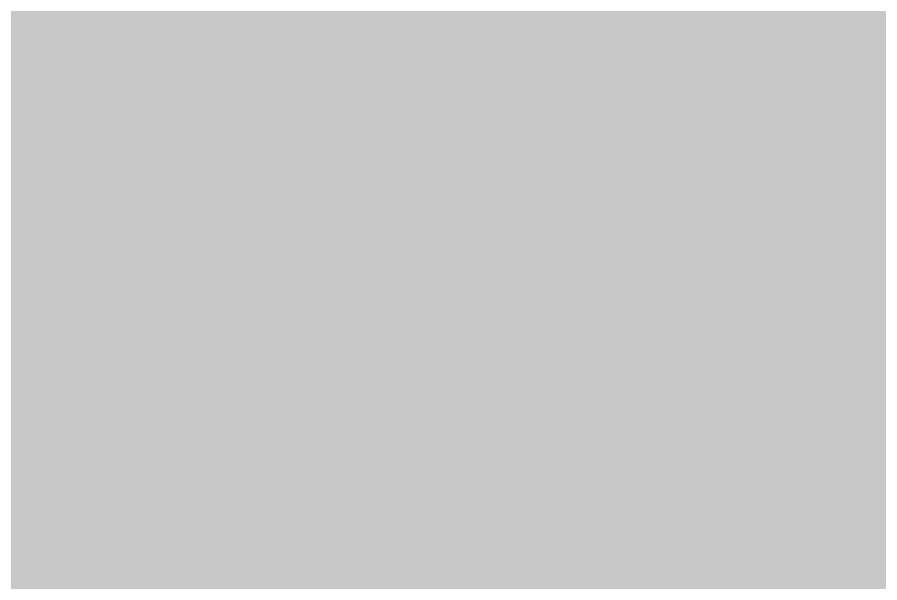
# Model space of a CAD drawing. Header units: millimetres. Extents: x -11 to 223, y -88 to 3.
# Drawn here: x 24.8195 to 25.2757, y -77.9406 to -77.6417 of the extents above; entities that cross this region are included whole.
import ezdxf

# ---------------------------------------------------------------- set-up
doc = ezdxf.new("R2010")
doc.units = ezdxf.units.MM
doc.header["$MEASUREMENT"] = 0
for name, color, linetype, true_color in [('Bottom-Layer', 7, 'Continuous', 0x0000ff), ('Component-Shape-Layer', 7, 'Continuous', 0x00cccc), ('Top-Layer', 7, 'Continuous', 0xff0000), ('Top-Silkscreen-Layer', 7, 'Continuous', 0xffcc00)]:
    doc.layers.add(name, color=color, linetype=linetype, true_color=true_color)

msp = doc.modelspace()

# ---------------------------------------------------------------- hatches: boundary and pattern name
at = {"layer": 'Bottom-Layer'}
msp.add_hatch(color=256, dxfattribs=at).paths.add_polyline_path([(-10.33528, 1.97866), (-0.38039, 1.97866), (-0.84578, 1.72673), (-1.19549, 1.32954), (-1.38645, 0.83599), (-1.39516, 0.30686), (-1.22055, -0.1927), (-0.8841, -0.60119), (-0.42726, -0.8683), (0.09374, -0.96115), (1.79374, -0.96115), (2.31473, -0.8683), (2.77158, -0.60119), (3.10802, -0.1927), (3.28264, 0.30686), (3.27393, 0.83599), (3.08296, 1.32954), (2.73326, 1.72673), (2.26787, 1.97866), (222.62891, 1.97866), (222.62891, -87.47523), (-10.33528, -87.47523)])
at = {"layer": 'Top-Layer'}
msp.add_hatch(color=256, dxfattribs=at).paths.add_polyline_path([(-10.33528, 1.97866), (-0.38039, 1.97866), (-0.84578, 1.72673), (-1.19549, 1.32954), (-1.38645, 0.83599), (-1.39516, 0.30686), (-1.22055, -0.1927), (-0.8841, -0.60119), (-0.42726, -0.8683), (0.09374, -0.96115), (1.79374, -0.96115), (2.31473, -0.8683), (2.77158, -0.60119), (3.10802, -0.1927), (3.28264, 0.30686), (3.27393, 0.83599), (3.08296, 1.32954), (2.73326, 1.72673), (2.26787, 1.97866), (222.62891, 1.97866), (222.62891, -87.47523), (-10.33528, -87.47523)])

# ---------------------------------------------------------------- linework, layer by layer
at = {"layer": 'Component-Shape-Layer', "const_width": 0.0508}
msp.add_lwpolyline([(24.68505, -77.71055), (27.38505, -77.71055), (27.38505, -76.01055), (24.68505, -76.01055)], close=True, dxfattribs=at)
msp.add_lwpolyline([(24.68505, -77.71055), (27.38505, -77.71055), (27.38505, -76.01055), (24.68505, -76.01055)], close=True, dxfattribs=at)
at = {"layer": 'Top-Layer', "const_width": 0.0508}
msp.add_lwpolyline([(7.4359, -75.44069), (10.54327, -75.44069), (14.84618, -79.74361), (15.00357, -79.84877), (15.18923, -79.8857), (21.83998, -79.8857), (22.02564, -79.84877), (22.18303, -79.74361), (24.28793, -77.6387), (24.83499, -77.6387), (25.01406, -77.59072), (25.14515, -77.45963), (25.19313, -77.28056), (25.19313, -76.7335), (26.73994, -75.18669), (29.00911, -75.18669), (33.56602, -79.74361)], dxfattribs=at)
at = {"layer": 'Top-Silkscreen-Layer', "const_width": 0.1524}
for points in [[(25.06365, -77.78674), (25.06365, -75.93434)], [(25.06365, -77.78674), (25.06365, -75.93434)], [(24.60884, -77.78689), (27.46126, -77.78689)], [(24.60884, -77.78689), (27.46126, -77.78689)]]:
    msp.add_lwpolyline(points, dxfattribs=at)

doc.saveas('drawing.dxf')
